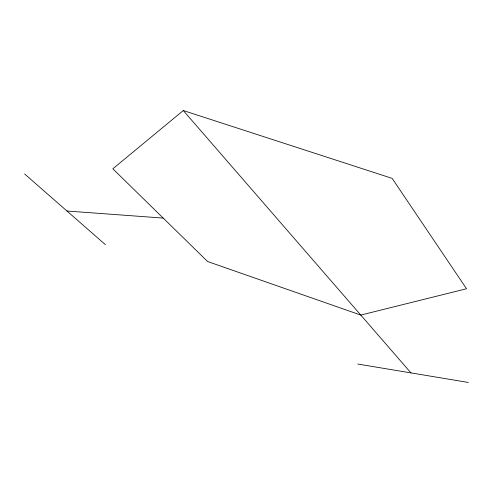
<?xml version="1.0" encoding="UTF-8"?>
<svg xmlns="http://www.w3.org/2000/svg" width="493" height="493" viewBox="0 0 493 493"><rect width="100%" height="100%" fill="white"/><g stroke="black" fill="none" stroke-linecap="round" stroke-linejoin="round"><path stroke-width="0.74" d="M183.291 110.543L112.829 168.803L207.615 261.524L360.79 315.076L466.526 288.75L392.145 178.374L183.291 110.543L410.965 372.899M66.962 211.022L163.201 218.079M357.752 364.037L468.35 382.457M24.65 173.986L105.434 244.694"/></g></svg>
